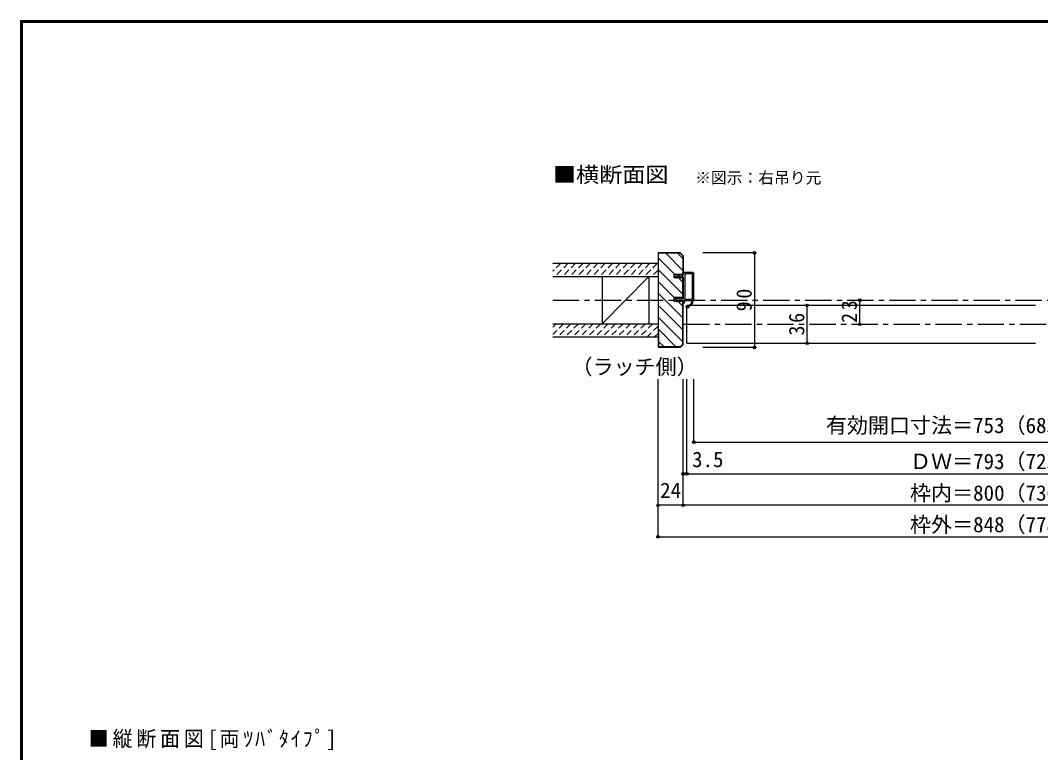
# Model space of a CAD drawing. Units: millimetres at full size, sheet at 1:5. Extents: x -973 to 977, y -718 to 696.
# Drawn here: x -973 to -3, y 0 to 696 of the extents above; entities that cross this region are included whole.
import ezdxf
from ezdxf.enums import TextEntityAlignment as Align

# ---------------------------------------------------------------- set-up
doc = ezdxf.new("R2010")
doc.units = ezdxf.units.MM
doc.header["$LTSCALE"] = 5
doc.header["$PDMODE"] = 32
doc.header["$PDSIZE"] = 2.5
doc.linetypes.add('CHAIN1', pattern=[8, 5, -1, 1, -1])
doc.linetypes.add('DASHED1', pattern=[1.8, 1.2, -0.6])
for name, color, linetype in [('0-0_補助線', 7, 'Continuous'), ('0-1_通り芯', 4, 'CHAIN1'), ('0-3_仕上げ', 7, 'Continuous'), ('0-4_枠', 3, 'Continuous'), ('0-6_扉', 6, 'Continuous'), ('0-A_文字', 7, 'Continuous'), ('0-B_寸法', 4, 'Continuous'), ('0-C_ハッチ', 4, 'DASHED1'), ('F-1_枠', 6, 'Continuous')]:
    doc.layers.add(name, color=color, linetype=linetype)
doc.styles.add('ＭＳ ゴシック', font='')
doc.styles.get('ＭＳ ゴシック').set_extended_font_data('MS Gothic')

# ---------------------------------------------------------------- blocks, each defined once
blk = doc.blocks.new('2')
at = {"layer": '0-0_補助線'}
for p, q in [((-9.846, -9.622), (-9.846, 15.078)), ((-8.846, 16.078), (0.354, 16.078)), ((-8.846, 15.878), (0.637, 15.878)), ((-8.446, 14.378), (-8.446, -8.922)), ((-8.146, 14.678), (-1.546, 14.678)), ((-1.246, 14.378), (-1.246, -8.922)), ((0.154, 11.653), (2.154, 11.653)), ((0.154, 11.653), (0.154, -8.497)), ((2.154, 10.953), (2.154, 11.653)), ((3.154, 11.653), (2.512, 10.83)), ((3.154, 11.653), (6.154, 11.653)), ((4.154, 13.753), (4.154, 13.053)), ((5.154, 13.053), (4.512, 13.876)), ((7.154, 13.053), (5.154, 13.053)), ((6.154, 10.953), (6.154, 11.653)), ((7.558, 12.258), (6.516, 10.835)), ((-1.546, -9.222), (-8.146, -9.222)), ((0.154, -8.497), (2.154, -8.497)), ((2.154, -7.797), (2.154, -8.497)), ((3.154, -8.497), (2.512, -7.674)), ((3.154, -8.497), (6.154, -8.497)), ((6.154, -7.797), (6.154, -8.497)), ((7.558, -9.101), (6.516, -7.679)), ((-1.48, -10.622), (-8.846, -10.622)), ((-1.189, -10.85), (-0.732, -12.694)), ((0.354, -12.922), (-0.441, -12.922)), ((4.154, -9.897), (0.154, -9.897)), ((0.154, -9.897), (0.154, -10.622)), ((0.154, -10.622), (0.645, -12.548)), ((4.154, -10.597), (4.154, -9.897)), ((5.154, -9.897), (4.512, -10.72)), ((7.154, -9.897), (5.154, -9.897))]:
    blk.add_line(p, q, dxfattribs=at)
for points in [[(-9.646, 15.078), (-9.646, -9.622), (-9.846, -9.622)], [(4.154, 13.053), (0.154, 13.053), (0.649, 15.723)]]:
    blk.add_lwpolyline(points, dxfattribs=at)
for centre, radius, start, end in [((-8.846, 15.078), 1, 90, 180), ((-8.846, 15.078), 0.8, 90, 180), ((-8.146, 14.378), 0.3, 90, 180), ((-1.546, 14.378), 0.3, 0, 90), ((0.354, 15.778), 0.3, 349.49875, 90), ((2.354, 10.953), 0.2, 180, 322.03043), ((4.354, 13.753), 0.2, 37.96957, 180), ((6.354, 10.953), 0.2, 180, 323.78053), ((7.154, 12.553), 0.5, 323.78053, 90), ((-8.846, -9.622), 1, 180, 270), ((-8.146, -8.922), 0.3, 180, 270), ((-1.546, -8.922), 0.3, 270, 0), ((2.354, -7.797), 0.2, 37.96957, 180), ((6.354, -7.797), 0.2, 36.21947, 180), ((7.154, -9.397), 0.5, 270, 36.21947), ((-2.846, -10.72), 6, 179.06153, 259.29815), ((-2.846, -10.72), 5.3, 178.93757, 259.29815), ((-3.896, -16.272), 0.35, 259.29815, 79.29815), ((-1.48, -10.922), 0.3, 13.9282, 90), ((-0.441, -12.622), 0.3, 193.9282, 270), ((0.354, -12.622), 0.3, 270, 14.29438), ((4.354, -10.597), 0.2, 180, 322.03043)]:
    blk.add_arc(centre, radius, start, end, dxfattribs=at)
blk.add_point((-3.896, -16.622), dxfattribs=at)

msp = doc.modelspace()

# ---------------------------------------------------------------- linework, layer by layer
at = {"layer": '0-1_通り芯'}
for p, q in [((-467, 430), (468, 430)), ((-343, 407.007), (344, 407.007))]:
    msp.add_line(p, q, dxfattribs=at)
at = {"layer": '0-3_仕上げ', "color": 2}
for p, q in [((-467, 465), (-367, 465)), ((-467, 452.5), (-367, 452.5)), ((-467, 407.5), (-367, 407.5)), ((-467, 395), (-367, 395))]:
    msp.add_line(p, q, dxfattribs=at)
at = {"layer": '0-3_仕上げ'}
msp.add_line((-375.572, 452.5), (-420, 407.5), dxfattribs=at)
at = {"layer": '0-3_仕上げ', "color": 3}
for p, q in [((-420, 452.5), (-420, 407.5)), ((-375.572, 452.5), (-375.572, 407.5))]:
    msp.add_line(p, q, dxfattribs=at)
at = {"layer": '0-4_枠'}
for p, q in [((-346.036, 474.5), (-366.5, 474.5)), ((-366.5, 460), (-366.5, 474.5)), ((-346.036, 474.5), (-343.5, 471.964)), ((-345.828, 475), (-343, 472.172)), ((-343.5, 471.964), (-343.5, 454.75)), ((-343, 472.172), (-343, 454.75)), ((-366.5, 460), (-367, 460)), ((-351.5, 451.05), (-351.5, 454.75)), ((-351.5, 454.75), (-343, 454.75)), ((-343, 451.05), (-351.5, 451.05)), ((-343.5, 432.45), (-343.5, 451.05)), ((-343, 432.45), (-343, 451.05)), ((-351.5, 428.75), (-351.5, 432.45)), ((-343, 432.45), (-351.5, 432.45)), ((-343, 428.75), (-351.5, 428.75)), ((-343.5, 388.036), (-343.5, 428.75)), ((-343, 387.828), (-343, 428.75)), ((-366.5, 400), (-367, 400)), ((-366.5, 400), (-366.5, 385.5)), ((-346.036, 385.5), (-366.5, 385.5)), ((-343.5, 388.036), (-346.036, 385.5))]:
    msp.add_line(p, q, dxfattribs=at)
for points in [[(-345.828, 475), (-367, 475), (-367, 385)], [(-343, 387.828), (-345.828, 385), (-367, 385)]]:
    msp.add_lwpolyline(points, dxfattribs=at)
at = {"layer": '0-6_扉'}
for p, q in [((-8, 425), (-339.5, 425)), ((-339.5, 389), (-339.5, 425)), ((-339.5, 389), (-8, 389))]:
    msp.add_line(p, q, dxfattribs=at)
at = {"layer": '0-B_寸法'}
for p, q in [((-275.175, 475), (-324.495, 475)), ((-275.175, 475), (-275.175, 385)), ((-175.175, 407.007), (-175.175, 430)), ((-225.175, 389), (-225.175, 425)), ((-275.175, 385), (-324.495, 385)), ((-367, 205), (-367, 355)), ((-343, 235), (-343, 355)), ((-339.5, 265), (-339.5, 355)), ((-333, 295), (-333, 355)), ((-333, 295), (306.9, 295)), ((-343, 265), (344, 265)), ((368, 235), (-367, 235))]:
    msp.add_line(p, q, dxfattribs=at)
msp.add_lwpolyline([(-367, 205), (368, 205), (368, 355)], dxfattribs=at)
at = {"layer": '0-B_寸法', "color": 7}
for p in [(-275.175, 475), (-175.175, 430), (-225.175, 425), (-175.175, 407.007), (-225.175, 389), (-275.175, 385), (-333, 295), (-343, 265), (-339.5, 265), (-367, 235), (-343, 235), (-367, 205)]:
    msp.add_point(p, dxfattribs=at)
at = {"layer": '0-C_ハッチ', "linetype": 'Continuous'}
for p, q in [((-366.5, 469.97), (-351.279, 454.75)), ((-359.716, 474.5), (-343.5, 458.284)), ((-348.402, 474.5), (-343.5, 469.598)), ((-367, 459.157), (-343.5, 435.657)), ((-367, 447.842), (-351.5, 432.343)), ((-347.579, 451.05), (-343.5, 446.97)), ((-367, 436.529), (-343.5, 413.029)), ((-347.907, 428.75), (-343.5, 424.343)), ((-367, 425.216), (-343.5, 401.716)), ((-367, 413.902), (-343.5, 390.402)), ((-367, 402.588), (-349.912, 385.5)), ((-366.5, 390.775), (-361.225, 385.5))]:
    msp.add_line(p, q, dxfattribs=at)
at = {"layer": '0-C_ハッチ'}
for p, q in [((-459.531, 465), (-467, 457.531)), ((-466.602, 465), (-467, 464.602)), ((-452.46, 465), (-464.96, 452.5)), ((-445.389, 465), (-457.889, 452.5)), ((-438.318, 465), (-450.818, 452.5)), ((-431.247, 465), (-443.747, 452.5)), ((-424.176, 465), (-436.676, 452.5)), ((-417.105, 465), (-429.605, 452.5)), ((-410.034, 465), (-422.534, 452.5)), ((-402.963, 465), (-415.463, 452.5)), ((-395.892, 465), (-408.392, 452.5)), ((-388.821, 465), (-401.321, 452.5)), ((-381.749, 465), (-394.249, 452.5)), ((-374.678, 465), (-387.178, 452.5)), ((-367.607, 465), (-380.107, 452.5)), ((-367, 458.536), (-372.799, 452.737)), ((-456.823, 407.5), (-467, 397.323)), ((-463.894, 407.5), (-467, 404.394)), ((-449.752, 407.5), (-462.252, 395)), ((-442.681, 407.5), (-455.181, 395)), ((-435.61, 407.5), (-448.11, 395)), ((-428.539, 407.5), (-441.039, 395)), ((-421.468, 407.5), (-433.968, 395)), ((-414.397, 407.5), (-426.897, 395)), ((-407.326, 407.5), (-419.826, 395)), ((-400.255, 407.5), (-412.755, 395)), ((-393.183, 407.5), (-405.683, 395)), ((-386.112, 407.5), (-398.612, 395)), ((-379.041, 407.5), (-391.541, 395)), ((-371.97, 407.5), (-384.47, 395)), ((-367, 405.399), (-377.399, 395)), ((-367, 398.328), (-370.328, 395))]:
    msp.add_line(p, q, dxfattribs=at)
at = {"layer": 'F-1_枠'}
for p, q in [((-973.347, 695.833), (-973.347, -700.833)), ((-973.347, 695.833), (976.653, 695.833)), ((-973.347, 695), (976.653, 695)), ((-973.347, 694.167), (976.653, 694.167)), ((-972.514, 695.833), (-972.514, -700.833)), ((-971.68, 695.833), (-971.68, -700.833))]:
    msp.add_line(p, q, dxfattribs=at)

# ---------------------------------------------------------------- block references
at = {"layer": '0-0_補助線', "xscale": -1}
msp.add_blockref('2', (-342.846, 440.172), dxfattribs=at)

# ---------------------------------------------------------------- texts
at = {"layer": '0-A_文字', "style": 'ＭＳ ゴシック', "width": 1.1}
msp.add_text('■横断面図', height=14.66, dxfattribs=at).set_placement((-467, 537.5), align=Align.BOTTOM_LEFT)
at = {"layer": '0-A_文字', "style": 'ＭＳ ゴシック'}
for s, height, p in [('※図示：右吊り元', 11, (-331.701, 537.5)), ('（ラッチ側）', 14.66, (-449.25, 355))]:
    msp.add_text(s, height=height, dxfattribs=at).set_placement(p, align=Align.BOTTOM_LEFT)
at = {"layer": '0-A_文字', "insert": (-908.333, 2.5), "char_height": 14.66, "attachment_point": 7, "style": 'ＭＳ ゴシック'}
msp.add_mtext('\\T1.19;\\W0.95;■縦断面図[両ﾂﾊﾞﾀｲﾌﾟ]', dxfattribs=at)
at = {"layer": '0-B_寸法', "color": 7, "style": 'ＭＳ ゴシック'}
for s, p in [('有効開口寸法＝753（683）<663>［640］', (-207.347, 299.235)), ('3.5', (-334.649, 266.878)), ('ＤＷ＝793（723）<703>［680］', (-127.347, 265)), ('24', (-365, 237.5)), ('枠内＝800（730）<710>［687］', (-127.347, 235)), ('枠外＝848（778）<758>［735］', (-127.347, 205))]:
    msp.add_text(s, height=14.66, dxfattribs=at).set_placement(p, align=Align.BOTTOM_LEFT)
at = {"layer": '0-B_寸法', "color": 7, "char_height": 14.66, "attachment_point": 7, "rotation": 90, "style": 'ＭＳ ゴシック'}
for s, insert in [('\\T1.27;\\W0.95;90', (-277.675, 419.375)), ('\\T1.27;\\W0.95;23', (-177.675, 408.378)), ('\\T1.27;\\W0.95;36', (-227.675, 396.375))]:
    msp.add_mtext(s, dxfattribs=dict(at, insert=insert))

doc.saveas('drawing.dxf')
